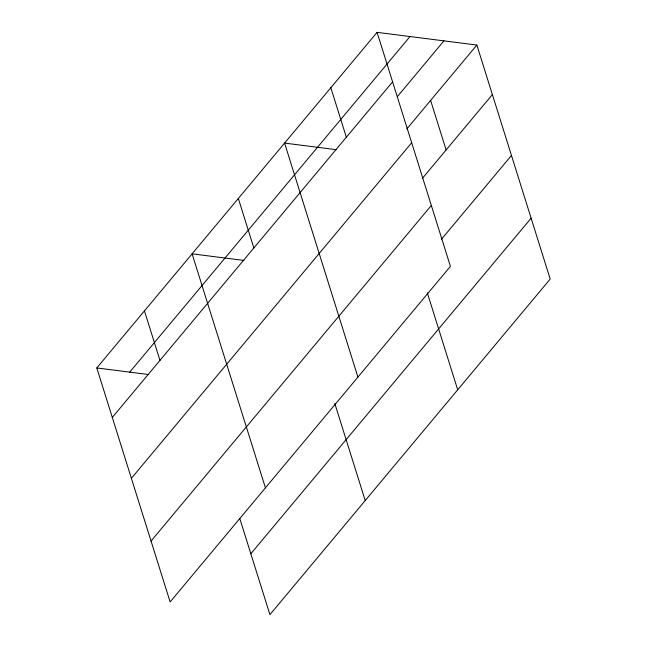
<?xml version="1.0" encoding="UTF-8"?>
<svg xmlns="http://www.w3.org/2000/svg" width="647" height="647" viewBox="0 0 647 647"><rect width="100%" height="100%" fill="white"/><g stroke="black" fill="none" stroke-linecap="round" stroke-linejoin="round"><path stroke-width="0.97" d="M377.08 32.35L450.417 266.354L170.129 601.945L96.799 367.941L377.08 32.35L476.871 45.055L550.201 279.059L269.92 614.65L239.819 518.595M129.732 372.13L410.012 36.539M112.311 417.436L392.592 81.854M397.695 96.233L443.939 40.866M406.858 128.882L476.871 45.055M131.39 478.327L411.678 142.736M422.37 178.386L492.383 94.559M151.05 541.054L431.331 205.471M441.448 239.269L511.462 155.442M250.834 553.759L531.122 218.176M336.48 149.7L284.591 143.092L357.92 377.104M243.984 260.442L192.094 253.834L265.432 487.846M96.799 367.941L148.689 374.54M430.619 100.431L446.131 149.926M427.311 292.8L457.704 389.809M330.835 87.725L346.347 137.221M334.814 403.542L365.215 500.552M238.339 198.467L253.85 247.963M144.443 310.892L159.963 360.387"/></g></svg>
